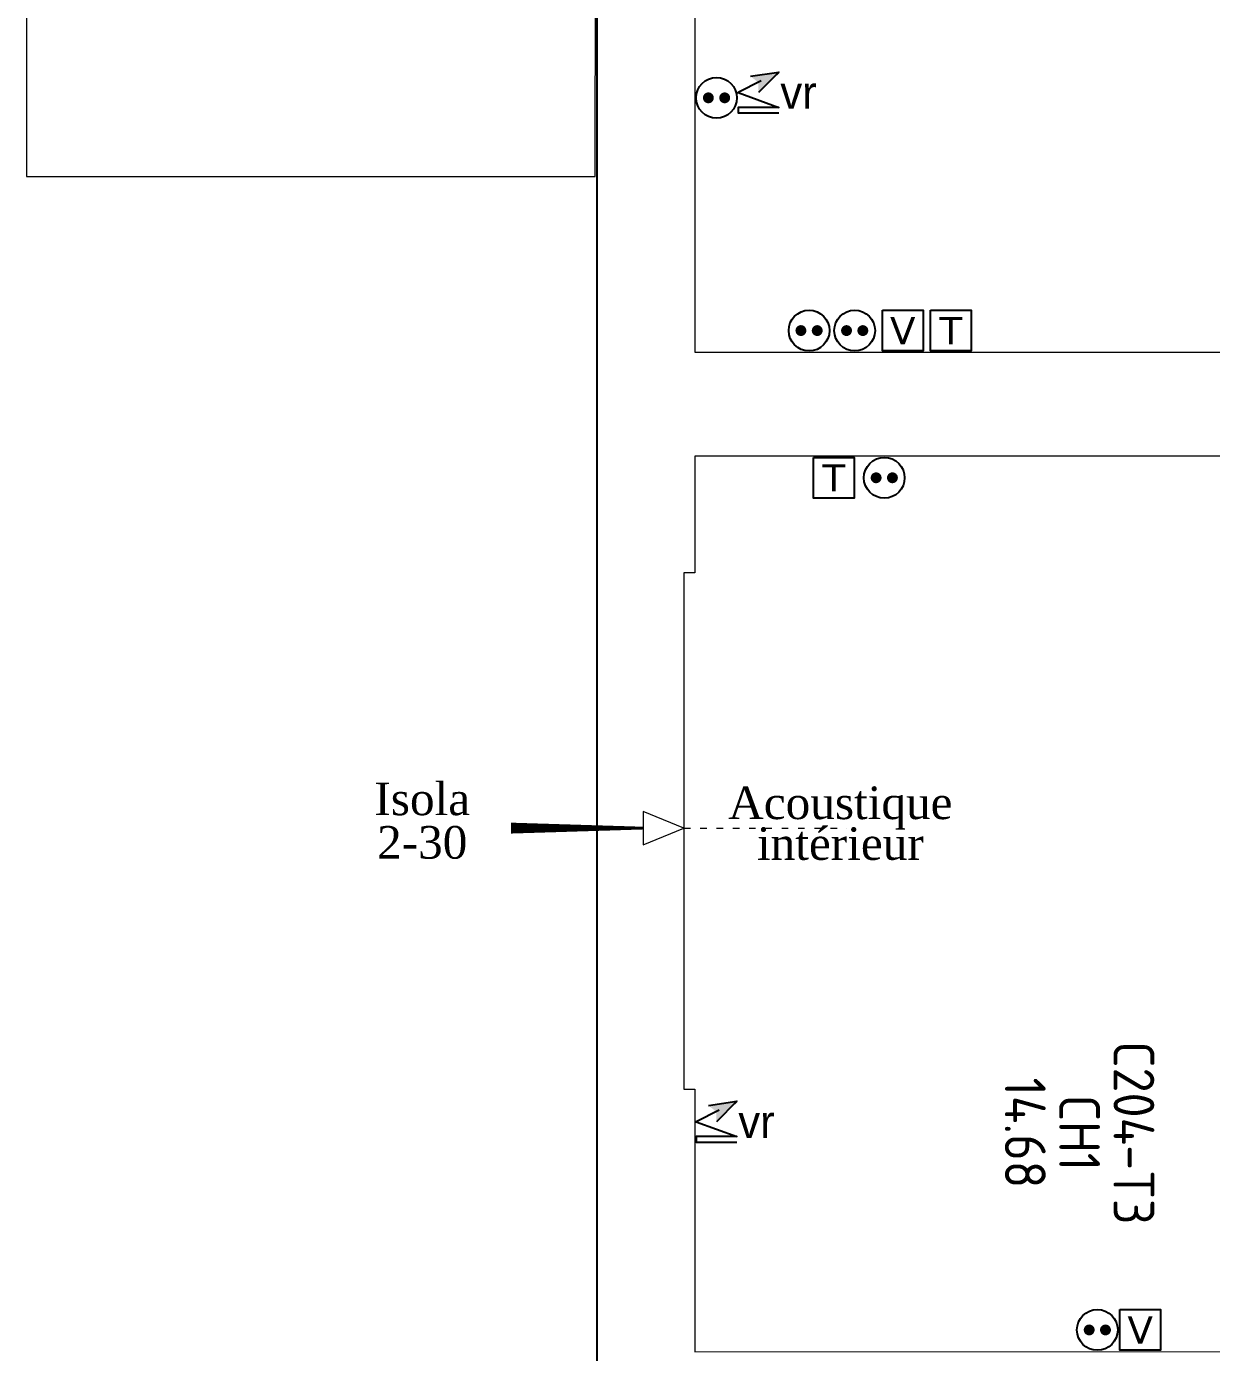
# Model space of a CAD drawing. Header units: millimetres. Extents: x 449410 to 506007, y -379864 to -318775.
# Drawn here: x 458523 to 462885, y -342213 to -337334 of the extents above; entities that cross this region are included whole.
import ezdxf

# ---------------------------------------------------------------- set-up
doc = ezdxf.new("R2010")
doc.units = ezdxf.units.MM
doc.set_wipeout_variables(frame=1)
doc.linetypes.add('ACAD_ISO03W100', pattern=[30, 12, -18])
for name, color, linetype in [('prlm-ELEC-CFA', 181, 'Continuous'), ('prlm-ELEC-CFO', 201, 'Continuous'), ('prlm-VMC', 93, 'Continuous')]:
    doc.layers.add(name, color=color, linetype=linetype)
doc.layers.add('prlm-xpoly', color=7, linetype='Continuous', plot=False)
doc.layers.add('prlm-ZEROPLOT', color=254, linetype='Continuous', plot=False)
doc.styles.add('prlm-elec-cfo', font='comic.ttf', dxfattribs={"height": 12})
doc.styles.add('prlm-vmc', font='pala.ttf', dxfattribs={"height": 14})
doc.styles.add('prlm-xpoly', font='isocp.shx', dxfattribs={"height": 15})
doc.styles.get("Standard").update_dxf_attribs({"font": 'arial.ttf'})

# ---------------------------------------------------------------- blocks, each defined once
blk = doc.blocks.new('xi.EA')
at = {"layer": 'prlm-VMC', "color": 0, "linetype": 'ByBlock', "lineweight": 5, "flags": 128}
blk.add_lwpolyline([(-6.17, -15), (6.17, -15), (0, 0)], close=True, dxfattribs=at)
at = {"layer": 'prlm-VMC', "color": 0, "linetype": 'ByBlock', "lineweight": -2, "flags": 128}
blk.add_lwpolyline([(0, -15, 1, 4, 0), (0, -63.63, 1, 1, 0)], format="xyseb", dxfattribs=at)
at = {"layer": 'prlm-VMC', "color": 0, "linetype": 'ByBlock', "lineweight": 5}
blk.add_solid([(0, 0), (6.17, -15), (-6.17, -15), (0, 0)], dxfattribs=at)
at = {"layer": 'prlm-ZEROPLOT', "color": 250, "linetype": 'ACAD_ISO03W100', "lineweight": 0, "ltscale": 0.2}
blk.add_lwpolyline([(0, 0), (0, 60)], dxfattribs=at)
blk = doc.blocks.new('xi.VR')
at = {"layer": 'prlm-ELEC-CFO', "lineweight": 5}
blk.add_hatch(color=0, dxfattribs=at).paths.add_polyline_path([(-3, 6), (-0.1, 3.7), (0, 0), (7.5, 7.5)])
at = {"layer": 'prlm-ELEC-CFO', "color": 0}
for points in [[(-3, 6), (7.5, 7.5), (0, 0)], [(0.95, 4.23), (-7.5, 0), (7.5, -5.5), (-7.5, -5.5), (-7.5, -7.5), (7.5, -7.5)]]:
    blk.add_lwpolyline(points, dxfattribs=at)
blk = doc.blocks.new('xi.TEL')
at = {"layer": 'prlm-ELEC-CFA', "color": 0, "linetype": 'ByBlock', "lineweight": -2, "flags": 128}
blk.add_lwpolyline([(-7.5, 7.5), (7.5, 7.5), (7.5, -7.5), (-7.5, -7.5)], close=True, dxfattribs=at)
at = {"layer": 'prlm-ELEC-CFA', "color": 0, "linetype": 'ByBlock', "insert": (0, 0), "char_height": 10, "width": 11.36, "attachment_point": 5}
blk.add_mtext('{\\fVerdana|b0|i0|c0|p34;T}', dxfattribs=at)
blk = doc.blocks.new('xi.TV')
at = {"layer": 'prlm-ELEC-CFA', "color": 0, "linetype": 'ByBlock', "lineweight": -2, "flags": 128}
blk.add_lwpolyline([(-7.5, 7.5), (7.5, 7.5), (7.5, -7.5), (-7.5, -7.5)], close=True, dxfattribs=at)
at = {"layer": 'prlm-ELEC-CFA', "color": 0, "linetype": 'ByBlock', "insert": (0, 0), "char_height": 10, "width": 11.36, "attachment_point": 5}
blk.add_mtext('{\\fVerdana|b0|i0|c0|p34;V}', dxfattribs=at)
blk = doc.blocks.new('xi.PC')
at = {"color": 0, "lineweight": 5}
blk.add_wipeout([(-7.5, -7.5), (7.5, -7.5), (7.5, 7.5), (-7.5, 7.5)], dxfattribs=at).dxf.layer = 'prlm-ELEC-CFO'
at = {"layer": 'prlm-ELEC-CFO', "color": 0, "linetype": 'ByBlock', "lineweight": 5, "const_width": 2}
for points in [[(-4, 0, 1), (-2, 0, 1)], [(2, 0, 1), (4, 0, 1)]]:
    blk.add_lwpolyline(points, format="xyb", close=True, dxfattribs=at)
at = {"layer": 'prlm-ELEC-CFO', "color": 0, "linetype": 'ByBlock', "lineweight": -2}
blk.add_circle((0, 0), 7.5, dxfattribs=at)

msp = doc.modelspace()

# ---------------------------------------------------------------- linework, layer by layer
at = {"layer": 'prlm-xpoly', "lineweight": 0}
for points in [[(460622.803, -333434.863), (458522.803, -333434.912), (458522.802, -337886.377), (460616.219, -337886.378)], [(460982.828, -334694.863), (460982.802, -338532.697), (467758.771, -338532.698), (467758.771, -334693.164)], [(460982.802, -339343.424), (460942.802, -339343.424), (460942.802, -341243.424), (460982.802, -341243.424), (460982.802, -342209.645), (465423.678, -342209.44), (465423.731, -341009.225), (464753.731, -341009.44), (464753.731, -340959.44), (465423.708, -340959.44), (465423.731, -338914.272), (460982.802, -338914.271)]]:
    msp.add_lwpolyline(points, close=True, dxfattribs=at)

# ---------------------------------------------------------------- block references
at = {"layer": 'prlm-ELEC-CFA', "xscale": 10, "yscale": 10, "zscale": 10}
for name, p in [('xi.TV', (461748.16, -338452.697)), ('xi.TEL', (461925.013, -338452.697)), ('xi.TEL', (461494.412, -338994.271)), ('xi.TV', (462622.29, -342129.57))]:
    msp.add_blockref(name, p, dxfattribs=at)

# ---------------------------------------------------------------- texts
at = {"layer": 'prlm-VMC', "insert": (459979.473, -340256.517), "char_height": 120, "width": 173.97926, "attachment_point": 5, "line_spacing_factor": 0.8, "style": 'prlm-vmc', "bg_fill": 3, "box_fill_scale": 1.1, "bg_fill_color": 256, "bg_fill_transparency": 0}
msp.add_mtext('Isola\\P2-30', dxfattribs=at)
at = {"layer": 'prlm-xpoly', "lineweight": 20, "insert": (462399.132, -341404.863), "char_height": 150, "attachment_point": 5, "rotation": 269.999993, "line_spacing_factor": 0.8, "style": 'prlm-xpoly'}
msp.add_mtext('C204-T3\\PCH1\\P14.68', dxfattribs=at)

# ---------------------------------------------------------------- next in the draw order: texts
at = {"layer": 'prlm-VMC', "insert": (461518.549, -340130.031), "char_height": 120, "width": 236.73962, "attachment_point": 2, "line_spacing_factor": 0.75, "style": 'prlm-vmc', "bg_fill": 3, "box_fill_scale": 1.1, "bg_fill_color": 256, "bg_fill_transparency": 0}
msp.add_mtext('Acoustique intérieur', dxfattribs=at)

# ---------------------------------------------------------------- next in the draw order: linework, layer by layer
at = {"layer": 'prlm-ZEROPLOT'}
msp.add_lwpolyline([(460622.804, -321132.114), (469529.28, -321132.115), (469529.28, -324328.59), (476622.905, -324327.426), (476622.9, -365260.426), (469152.798, -365260.426), (469147.999, -363470.344), (460622.798, -363470.343)], close=True, dxfattribs=at)

# ---------------------------------------------------------------- next in the draw order: block references
at = {"layer": 'prlm-VMC', "xscale": 10, "yscale": 10, "zscale": 10, "rotation": 269.9999933324258}
msp.add_blockref('xi.EA', (460942.802, -340283.254), dxfattribs=at)

# ---------------------------------------------------------------- next in the draw order: block references
at = {"layer": 'prlm-ELEC-CFO', "xscale": 10, "yscale": 10, "zscale": 10}
for p in [(461571.286, -338452.697), (461680.246, -338994.271), (462464.484, -342129.577)]:
    msp.add_blockref('xi.PC', p, dxfattribs=at)

# ---------------------------------------------------------------- next in the draw order: texts
at = {"layer": 'prlm-ELEC-CFO', "lineweight": 20, "char_height": 120, "attachment_point": 5, "line_spacing_factor": 0.8, "style": 'prlm-elec-cfo', "bg_fill": 3, "box_fill_scale": 1.1, "bg_fill_color": 256, "bg_fill_transparency": 0}
for insert in [(461364.579, -337576.671), (461209.977, -341363.439)]:
    msp.add_mtext('vr', dxfattribs=dict(at, insert=insert))

# ---------------------------------------------------------------- next in the draw order: block references
at = {"layer": 'prlm-ELEC-CFO', "xscale": 10, "yscale": 10, "zscale": 10}
for name, p in [('xi.VR', (461217.404, -337576.67)), ('xi.PC', (461403.388, -338452.697)), ('xi.VR', (461062.802, -341363.439))]:
    msp.add_blockref(name, p, dxfattribs=at)

# ---------------------------------------------------------------- next in the draw order: block references
msp.add_blockref('xi.PC', (461062.808, -337596.371), dxfattribs=at)

doc.saveas('drawing.dxf')
